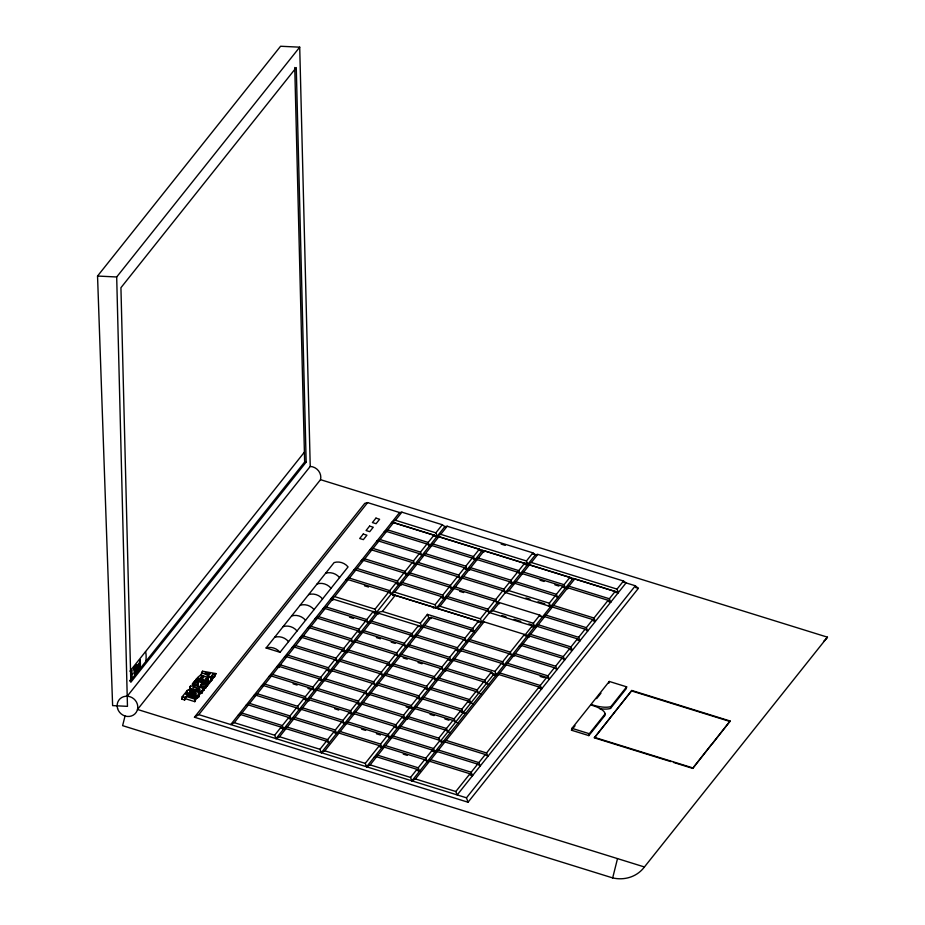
<?xml version="1.0" encoding="UTF-8"?>
<svg xmlns="http://www.w3.org/2000/svg" width="925" height="925" viewBox="0 0 925 925"><rect width="100%" height="100%" fill="white"/><g stroke="black" fill="none" stroke-linecap="round" stroke-linejoin="round"><path stroke-width="1.39" d="M209.582 681.517L208.992 683.876L210.877 681.239L211.073 677.944L208.923 676.892L205.258 676.753L200.667 674.926L197.349 677.713L209.582 681.517L211.467 678.892L211.073 677.944M125.037 716.008L122.62 725.651L612.674 877.918A33.288 30.814 38.5 0 0 644.424 866.968L827.459 637.175L320.524 479.67A10.614 9.828 38.5 0 0 310.233 466.431L299.712 47.175L280.576 46.25L97.541 276.043L112.619 705.613L127.465 706.353L116.689 276.98L299.712 47.175M188.11 694.051L187.151 695.265L196.366 698.121L195.418 699.3L186.202 696.444L184.653 700.005L181.635 699.069L182.225 696.71L185.093 693.114L188.11 694.051L187.521 696.409M186.769 690.686L185.925 693.993C185.983 686.581 196.632 690.119 199.684 693.6C197.326 697.889 189.162 694.513 186.526 691.646L186.515 691.16M184.653 700.005L186.202 696.444M186.179 694.502L187.232 690.27M188.006 693.172L187.417 695.531L188.376 696.028L188.966 693.669M190.099 686.489L189.579 690.408L190.434 686.165L195.002 686.049L194.331 687.229C188.538 689.056 202.124 684.893 202.98 689.333L202.17 692.767L199.118 693.715L199.708 691.357L201.8 691.148L203.037 689.865M189.243 689.934L190.434 686.165M189.22 693.773C193.568 685.09 202.182 700.387 189.81 691.414M189.498 693.657L190.088 691.299M190.157 690.859L190.747 688.512L190.168 688.061M189.856 693.6L190.446 691.241M190.134 694.155L189.544 696.513L190.932 696.987L191.521 694.629M190.296 693.588L190.897 691.229M192.504 685.425L193.094 683.066L197.372 684.396L198.401 683.101L194.123 681.771L193.533 684.13M190.839 693.634L191.429 691.276M191.463 693.738L192.053 691.391M194.481 682.939L195.071 680.592L207.304 684.384L205.766 687.934L207.304 684.384M192.77 691.565L192.18 693.912L193.001 694.155L193.591 691.796M192.562 694.929L191.972 697.288C193.834 698.086 200.158 698.745 198.678 695.288M196.088 680.927L196.678 678.568L208.911 682.372L207.373 685.911L208.911 682.372M193.811 691.981L194.4 689.622C196.678 687.888 203.627 689.842 197.753 689.68L197.083 690.871L199.708 691.357M192.943 697.531L193.545 695.172M194.423 691.981L195.013 689.634M193.938 694.455L194.528 692.108M195.013 691.923L195.614 689.576M193.857 697.704L194.458 695.357M194.689 694.744L195.291 692.386M195.614 691.796L196.204 689.449M194.713 697.832L195.302 695.473M196.204 691.599L196.794 689.252M197.811 685.46L198.401 683.101M196.794 691.333L197.383 688.986M215.918 673.573L214.334 677.169L215.918 673.573L202.54 671.215L200.922 674.857L204.61 676.603M195.487 697.889L196.077 695.542M185.613 698.791L194.828 701.659L195.418 699.3M197.453 691.056L198.042 688.697M201.939 673.562L202.54 671.215M196.192 697.913L196.782 695.554M197.985 690.952L198.574 688.593M196.366 698.121L194.828 701.659M201.211 678.834C199.673 675.909 204.83 676.094 203.107 678.013L200.783 677.297L201.8 676.487M196.805 697.878L197.395 695.519M198.459 690.975L199.06 688.628M201.638 678.869L202.228 676.51M197.349 697.785L197.938 695.438M198.285 693.623L198.887 691.264M198.944 691.079L199.534 688.732M202.136 678.985L202.725 676.638M197.811 697.658L198.401 695.299M200.817 686.396L201.407 684.038L206.356 685.575M198.227 697.462L198.817 695.103M198.863 696.918L199.684 693.6M199.892 693.75L200.482 691.391M200.598 693.681L201.188 691.333M201.211 693.496L201.8 691.148M202.61 688.813L202.448 692.224M201.731 693.195L202.321 690.836M202.17 692.767L202.98 689.333M205.327 686.87L203.789 690.408L205.327 686.87L200.378 685.332L201.407 684.038M206.969 680.303L207.558 677.944L205.431 678.73L207.905 679.505L208.507 678.615L207.558 677.944M207.466 680.499L208.056 678.141M207.79 680.719L208.391 678.36M210.831 680.673L211.42 678.314M210.877 681.239L211.513 678.58M212.16 676.73L212.75 674.371L214.924 674.811M213.559 676.533L211.998 680.095L213.559 676.533L211.686 675.724L212.75 674.371M571.477 730.218L571.951 728.333L590.624 704.896L593.064 705.648A16.268 5.677 14.1 0 1 605.077 713.95L604.603 715.834L588.843 735.606L571.477 730.218L575.038 725.755M588.843 735.606L589.317 733.722L605.077 713.95M631.81 690.478L594.359 737.826L631.81 690.478L730.149 721.038L712.25 743.827M608.812 683.332L609.286 681.447L626.653 686.847L626.179 688.732L610.477 708.446A16.835 5.862 14.1 0 1 599.562 708.619M610.477 708.446L610.951 706.573L626.653 686.847M612.674 877.918L617.518 858.608M673.573 762.443L692.698 768.386L730.149 721.038M711.475 744.475L692.698 768.386M129.939 671.215L304.406 452.152M130.703 671.192L131.893 669.7L132.102 677.852L129.72 680.846M130.807 675.273L131.998 673.782M130.182 681.089L304.649 462.038L294.751 67.49M306.163 462.107L130.83 682.257L120.932 287.71L296.266 67.571L306.163 462.107L304.649 462.038M127.211 696.224L310.233 466.431M320.524 479.67L137.501 709.463L644.424 866.968M193.094 683.066L192.146 684.257L204.379 688.05M194.123 681.771L195.071 680.592M196.678 678.568L195.73 679.748L207.963 683.552M181.635 699.069L183.786 696.363M623.323 582.045L635.348 585.779L638.366 588.369L468.038 802.229L194.458 717.222L364.785 503.362L367.641 502.61L399.6 512.531L401.901 512.173L442.3 524.729L444.89 526.602L447.203 526.244L532.893 552.873L535.471 554.746L537.783 554.399L623.485 581.016L626.063 582.9L457.193 794.922L455.828 791.511L415.429 778.954L411.903 780.85L410.538 777.439L370.139 764.882L366.601 766.779L365.248 763.368L324.837 750.811L321.31 752.707L319.946 749.296L279.547 736.739L276.02 738.636L274.656 735.225L234.256 722.668L230.73 724.553L399.6 512.531M194.458 717.222L198.771 714.632L367.641 502.61M266.099 647.986L334.122 562.573A12.73 11.782 38.5 0 1 348.066 566.909L280.044 652.31A12.73 11.782 38.5 0 0 266.099 647.986L280.044 652.31M234.256 722.668L240.708 714.562L281.108 727.119L283.697 728.993L285.998 728.634L326.409 741.191L328.988 743.064L327.623 739.653L287.224 727.108L283.697 728.993L281.246 728.229M240.708 714.562L238.396 714.921L241.934 713.025L248.386 704.919L288.785 717.476L291.375 719.349L293.676 719.003L334.075 731.548L336.665 733.433L338.978 733.074L379.377 745.619L381.956 747.504L384.268 747.146L424.667 759.691L427.257 761.576L429.558 761.217L469.958 773.774L472.548 775.647L471.183 772.236L430.784 759.679L427.257 761.576L425.893 758.165L385.482 745.608L381.956 747.504L379.516 746.741M248.386 704.919L246.073 705.278L249.6 703.393L256.063 695.288L296.462 707.845L299.041 709.718L301.353 709.359L341.753 721.916L344.343 723.789L346.644 723.431L387.055 735.988L389.633 737.861L391.946 737.503L432.345 750.059L434.923 751.933L437.236 751.574L477.635 764.131L480.225 766.004L478.861 762.605L438.462 750.048L434.923 751.933L432.484 751.181M256.063 695.288L253.751 695.646L257.277 693.75L263.741 685.645L304.14 698.202L306.718 700.075L309.031 699.728L349.43 712.273L352.02 714.158L354.321 713.799L394.732 726.345L397.311 728.229L399.623 727.871L440.022 740.416L442.601 742.301L444.913 741.942L485.313 754.499L487.903 756.372L486.538 752.962L446.139 740.405L442.601 742.301L440.161 741.538L438.797 738.127L400.837 726.333L397.311 728.229L394.859 727.466M263.741 685.645L261.428 686.003L264.955 684.118L271.418 676.013L311.817 688.57L314.396 690.443L316.708 690.085L357.108 702.642L359.686 704.515L361.999 704.156L402.398 716.713L404.988 718.586L407.301 718.228L445.249 730.022L450.278 732.658M271.418 676.013L269.106 676.372L272.632 674.475L279.084 666.37L319.495 678.927L322.073 680.8L324.386 680.453L364.785 692.998L367.364 694.883L369.676 694.525L410.076 707.07L412.666 708.955L414.967 708.596L452.926 720.39L457.956 723.026M279.223 667.492L276.783 666.728L280.31 664.844L286.762 656.738L327.161 669.295L329.751 671.168L332.063 670.81L372.463 683.367L377.493 686.003M286.762 656.738L284.461 657.097L287.987 655.201L294.439 647.095L334.838 659.652L337.428 661.525L339.729 661.178L380.14 673.724L382.719 675.608L385.031 675.25L425.431 687.795L428.009 689.68L430.322 689.322L468.281 701.115L470.86 702.988L469.495 699.577L431.547 687.784L428.009 689.68L425.569 688.917M294.439 647.095L292.127 647.454L295.665 645.569L302.117 637.464L342.516 650.021L345.106 651.894L347.407 651.535L387.818 664.092L390.396 665.965L392.709 665.607L433.108 678.164L435.687 680.037L437.999 679.678L475.959 691.472L480.988 694.108M302.117 637.464L299.804 637.822L303.342 635.926L309.794 627.821L350.193 640.378L352.772 642.251L355.084 641.892L395.484 654.449L398.074 656.322L400.386 655.975L440.786 668.521L445.815 671.157M309.794 627.821L307.482 628.179L311.008 626.294L317.472 618.189L357.871 630.746L360.449 632.619L362.762 632.261L403.161 644.817L405.751 646.691L408.052 646.332L448.463 658.889L451.042 660.762L453.354 660.404L491.302 672.197L493.892 674.071L440.161 741.538M317.472 618.189L315.159 618.548L318.686 616.651L325.149 608.546L365.548 621.103L368.127 622.976L370.439 622.618L410.839 635.174L413.429 637.048L415.73 636.701L456.129 649.246L458.719 651.131L461.032 650.772L501.431 663.317L504.009 665.202L506.322 664.844L546.721 677.389L549.311 679.274L547.947 675.863L507.536 663.306L504.009 665.202L502.645 661.791L462.246 649.234L458.719 651.131L456.268 650.368M325.149 608.546L322.837 608.904L326.363 607.02L332.815 598.914L330.514 599.273L332.954 600.024L333.567 599.261M334.653 596.613L375.053 609.17L376.417 612.581L382.395 611.448L420.343 623.242L421.708 626.653L331.127 598.498L334.653 596.613L348.17 579.64L388.569 592.185L391.159 594.07L481.74 622.213L484.053 621.854L524.452 634.411L527.042 636.284L529.343 635.926L569.754 648.483L572.332 650.356L570.968 646.945L530.568 634.4L527.042 636.284M348.17 579.64L345.858 579.998L349.396 578.102L355.847 569.997L396.247 582.553L398.837 584.427L401.138 584.068L441.549 596.625L444.127 598.498L446.44 598.151L486.839 610.697L489.417 612.581L534.719 626.653L537.02 626.294L577.431 638.84L580.01 640.724L578.645 637.313L538.246 624.757L534.719 626.653L533.355 623.242L492.956 610.685L489.417 612.581L488.053 609.17L447.654 596.613L444.127 598.498L441.676 597.747M355.847 569.997L353.535 570.355L357.073 568.47L363.525 560.365L403.924 572.91L406.514 574.795L408.815 574.437L449.215 586.993L451.805 588.867L454.117 588.508L494.517 601.065L499.546 603.701M363.525 560.365L361.212 560.723L364.739 558.827L371.815 549.959L412.215 562.516L414.793 564.389L417.106 564.03L457.505 576.587L460.083 578.46L462.396 578.102L502.795 590.659L505.385 592.532L550.676 606.603L549.311 603.204L508.912 590.647L505.385 592.532L504.021 589.121L463.622 576.576L460.083 578.46L458.731 575.049L418.32 562.504L414.793 564.389L413.429 560.978L373.029 548.433L369.503 550.317L371.815 549.959M373.029 548.433L378.88 541.09L419.279 553.636L421.858 555.52L424.17 555.162L464.57 567.719L467.16 569.592L469.461 569.233L509.86 581.79L512.45 583.663L514.762 583.305L555.162 595.862L557.74 597.735L556.376 594.324L515.977 581.779L512.45 583.663L509.999 582.9M378.88 541.09L376.567 541.449L380.094 539.553L386.558 531.447L426.957 544.004L429.535 545.877L431.848 545.519L472.247 558.076L474.826 559.949L477.138 559.59L517.538 572.147L520.127 574.02L522.428 573.673L562.839 586.219L565.418 588.103L567.73 587.745L608.13 600.29L610.708 602.175L609.355 598.764L568.944 586.207L565.418 588.103L564.053 584.692L523.654 572.136L520.127 574.02L518.763 570.621L478.364 558.064L474.826 559.949L473.473 556.549L433.062 543.993L429.535 545.877L428.171 542.466L387.772 529.921L384.245 531.806L386.558 531.447M387.772 529.921L393.622 522.579L434.022 535.136L436.6 537.009L438.913 536.65L479.312 549.207L481.902 551.08L484.203 550.722L524.602 563.279L527.192 565.152L529.505 564.793L569.904 577.35L572.482 579.223L574.795 578.865L615.194 591.422L617.784 593.295M395.449 520.278L435.848 532.835L437.213 536.246L440.739 534.349L526.441 560.978L527.805 564.389L531.332 562.504L617.021 589.121L618.386 592.532L391.922 522.174L395.449 520.278L401.901 512.173M274.656 735.225L281.108 727.119M283.697 728.993L282.333 725.582L288.785 717.476M301.353 709.359L294.902 717.465L291.375 719.349L290.011 715.95L296.462 707.845M309.031 699.728L302.579 707.833L299.041 709.718L297.688 706.307L304.14 698.202M316.708 690.085L310.257 698.19L306.718 700.075L305.354 696.675L311.817 688.57M324.386 680.453L317.922 688.558L314.396 690.443L313.032 687.032L319.495 678.927M332.063 670.81L325.6 678.915L322.073 680.8L320.709 677.401L327.161 669.295M339.729 661.178L333.278 669.284L329.751 671.168L328.387 667.757L334.838 659.652M347.407 651.535L340.955 659.641L337.428 661.525L336.064 658.126L342.516 650.021M355.084 641.892L348.632 650.009L345.106 651.894L343.742 648.483L350.193 640.378M362.762 632.261L356.31 640.366L352.772 642.251L351.419 638.851L357.871 630.746M370.439 622.618L363.988 630.723L360.449 632.619L359.085 629.208L365.548 621.103M366.762 619.577L373.226 611.46L375.804 613.344L378.117 612.986L371.653 621.091L368.127 622.976L366.762 619.577L326.363 607.02M375.053 609.17L388.569 592.185M391.159 594.07L394.686 592.173L435.085 604.73L436.45 608.141L439.976 606.257L480.387 618.802L481.74 622.213L391.159 594.07L389.795 590.659L396.247 582.553M408.815 574.437L402.363 582.542L398.837 584.427L397.472 581.016L403.924 572.91M417.106 564.03L410.041 572.899L406.514 574.795L405.15 571.384L412.215 562.516M413.429 560.978L419.279 553.636M431.848 545.519L425.384 553.624L421.858 555.52L420.493 552.109L426.957 544.004M428.171 542.466L434.022 535.136M435.848 532.835L442.3 524.729M373.966 611.818L373.365 612.581L375.804 613.344M434.16 536.246L434.762 535.482M276.02 738.636L444.89 526.602M279.547 736.739L285.998 728.634M287.224 727.108L293.676 719.003M394.686 592.173L401.138 584.068M418.32 562.504L424.17 555.162M433.062 543.993L438.913 536.65M440.739 534.349L447.203 526.244M378.256 614.107L378.857 613.333M392.998 595.596L393.599 594.833M382.395 611.448L395.299 595.237M319.946 749.296L326.409 741.191M327.623 739.653L334.075 731.548M346.644 723.431L340.192 731.536L336.665 733.433L335.301 730.022L341.753 721.916M354.321 713.799L347.869 721.905L344.343 723.789L342.978 720.378L349.43 712.273M361.999 704.156L355.547 712.262L352.02 714.158L350.656 710.747L357.108 702.642M369.676 694.525L363.224 702.63L359.686 704.515L358.333 701.104L364.785 692.998M417.892 698.548L420.343 699.312L423.87 697.427L461.818 709.221L463.182 712.632L460.604 710.747L422.644 698.953L420.343 699.312L417.753 697.438L377.354 684.882L370.902 692.987L367.364 694.883L365.999 691.472L372.463 683.367M377.354 684.882L375.041 685.24L373.677 681.829L380.14 673.724M392.709 665.607L386.245 673.712L382.719 675.608L381.354 672.197L387.818 664.092M400.386 655.975L393.923 664.081L390.396 665.965L389.032 662.554L395.484 654.449M408.052 646.332L401.6 654.438L398.074 656.322L396.709 652.923L403.161 644.817M415.73 636.701L409.278 644.806L405.751 646.691L404.387 643.28L410.839 635.174M423.407 627.058L416.955 635.163L413.429 637.048L412.064 633.648L418.516 625.543L421.095 627.416L423.407 627.058L463.807 639.614L466.397 641.487L468.697 641.129L509.108 653.686L514.138 656.322M420.343 623.242L427.408 614.373L472.71 628.445L474.074 631.856L471.623 631.093M435.085 604.73L441.549 596.625M444.127 598.498L442.763 595.099L449.215 586.993M462.396 578.102L455.331 586.982L451.805 588.867L450.44 585.456L457.505 576.587M458.731 575.049L464.57 567.719M477.138 559.59L470.686 567.707L467.16 569.592L465.795 566.181L472.247 558.076M473.473 556.549L479.312 549.207M418.655 626.653L419.268 625.89M433.397 608.141L434.01 607.378M321.31 752.707L428.772 617.773L431.085 617.426L471.484 629.971L474.074 631.856M436.45 608.141L482.503 550.317M324.837 750.811L338.978 733.074M375.041 685.24L378.568 683.355L385.031 675.25M421.095 627.416L424.633 625.531L431.085 617.426M439.976 606.257L446.44 598.151M447.654 596.613L454.117 588.508M463.622 576.576L469.461 569.233M478.364 558.064L484.203 550.722M365.248 763.368L379.377 745.619M381.956 747.504L380.591 744.093L387.055 735.988M399.623 727.871L393.16 735.976L389.633 737.861L388.269 734.45L394.732 726.345M397.311 728.229L395.946 724.818L402.398 716.713M414.967 708.596L408.515 716.702L404.988 718.586L403.624 715.175L410.076 707.07M422.644 698.953L416.192 707.058L412.666 708.955L411.301 705.544L417.753 697.438M420.343 699.312L418.979 695.901L425.431 687.795M428.009 689.68L426.656 686.269L433.108 678.164M488.654 684.477L483.625 681.841L445.677 670.047L439.225 678.152L435.687 680.037L434.322 676.626L440.786 668.521M445.677 670.047L443.364 670.405L442 666.994L448.463 658.889M461.032 650.772L454.568 658.878L451.042 660.762L449.677 657.351L456.129 649.246M458.719 651.131L457.355 647.72L463.807 639.614M484.053 621.854L469.923 639.603L466.397 641.487L465.032 638.077L471.484 629.971M472.71 628.445L478.549 621.103M480.387 618.802L486.839 610.697M488.053 609.17L494.517 601.065M539.946 616.247L542.385 617.01L545.923 615.125L586.323 627.67L587.687 631.081L585.097 629.208L544.698 616.651L542.385 617.01L539.807 615.137L499.408 602.58L497.095 602.938L495.731 599.527L502.795 590.659M504.021 589.121L509.86 581.79M512.45 583.663L511.086 580.252L517.538 572.147M518.763 570.621L524.602 563.279M526.441 560.978L532.893 552.873M478.688 622.224L479.3 621.45M366.601 766.779L535.471 554.746L532.731 553.902M370.139 764.882L376.591 756.777L416.99 769.334L419.58 771.207L418.216 767.796L377.816 755.251L374.278 757.136L376.591 756.777M377.816 755.251L384.268 747.146M385.482 745.608L391.946 737.503M400.837 726.333L407.301 718.228M423.87 697.427L430.322 689.322M431.547 687.784L437.999 679.678M443.364 670.405L446.891 668.509L453.354 660.404M462.246 649.234L468.697 641.129M492.956 610.685L499.408 602.58M508.912 590.647L514.762 583.305M515.977 581.779L522.428 573.673M523.654 572.136L529.505 564.793M531.332 562.504L537.783 554.399M438.797 738.127L445.249 730.022M447.839 731.906L446.474 728.495L452.926 720.39M455.505 722.263L454.152 718.852L460.604 710.747M461.818 709.221L468.281 701.115M469.495 699.577L475.959 691.472M478.537 693.357L477.173 689.946L483.625 681.841M486.215 683.714L484.85 680.303L491.302 672.197M410.538 777.439L416.99 769.334M418.216 767.796L424.667 759.691M425.893 758.165L432.345 750.059M434.923 751.933L433.571 748.522L440.022 740.416M491.198 673.238L496.332 674.834L499.87 672.949L540.269 685.494L541.634 688.905L539.044 687.032L498.644 674.475L496.332 674.834L494.967 671.423L501.431 663.317M502.645 661.791L509.108 653.686M511.687 655.559L515.213 653.674L555.613 666.22L556.977 669.631L554.399 667.757L513.999 655.201L511.687 655.559L510.322 652.148L524.452 634.411M533.355 623.242L539.807 615.137M549.311 603.204L555.162 595.862M556.376 594.324L562.839 586.219M564.053 584.692L569.904 577.35M532.268 625.89L525.203 634.758L527.655 635.521M548.236 605.852L548.837 605.077M411.903 780.85L573.095 578.46M415.429 778.954L429.558 761.217M430.784 759.679L437.236 751.574M438.462 750.048L444.913 741.942M446.139 740.405L498.644 674.475M499.87 672.949L506.322 664.844M507.536 663.306L513.999 655.201M515.213 653.674L521.677 645.569L562.076 658.114L564.655 659.999L563.29 656.588L522.891 644.031L519.364 645.928L521.677 645.569M522.891 644.031L529.343 635.926M530.568 634.4L537.02 626.294M538.246 624.757L544.698 616.651M545.923 615.125L552.375 607.02L592.775 619.565L595.365 621.45L594 618.039L553.601 605.482L550.063 607.378L552.375 607.02M553.601 605.482L567.73 587.745M568.944 586.207L574.795 578.865M455.828 791.511L469.958 773.774M471.183 772.236L477.635 764.131M478.861 762.605L485.313 754.499M486.538 752.962L539.044 687.032M540.269 685.494L546.721 677.389M547.947 675.863L554.399 667.757M555.613 666.22L562.076 658.114M563.29 656.588L569.754 648.483M570.968 646.945L577.431 638.84M578.645 637.313L585.097 629.208M586.323 627.67L592.775 619.565M594 618.039L608.13 600.29M609.355 598.764L615.194 591.422M617.021 589.121L623.485 581.016M615.333 592.543L615.946 591.769M468.038 802.229L466.478 797.812L635.348 585.779M609.286 681.447L590.982 704.434L593.434 705.197A16.835 5.862 14.1 0 0 610.951 706.573M596.613 698.653L600.972 693.183M391.31 522.937L393.622 522.579M276.783 666.728L279.084 666.37M97.541 276.043L116.689 276.98M194.4 689.622L190.747 688.512M501.165 544.085L505.281 545.368M635.625 587.514L638.366 588.369M525.967 562.863L528.406 563.626M479.451 550.317L484.342 551.843M524.741 564.389L527.192 565.152M540.073 580.229L544.12 581.478M554.896 584.831L558.931 586.08M562.978 587.34L567.869 588.855M608.268 601.412L610.708 602.175M380.094 539.553L420.493 552.109M425.384 553.624L465.795 566.181M470.686 567.707L511.086 580.252M464.708 568.829L469.599 570.355M525.943 597.966L529.99 599.227M538.072 601.736L544.802 603.828M592.913 620.687L595.365 621.45M364.739 558.827L405.15 571.384M410.041 572.899L450.44 585.456M455.331 586.982L495.731 599.527M459.632 591.295L463.679 592.555M357.073 568.47L397.472 581.016M402.363 582.542L442.763 595.099M501.905 615.495L505.94 616.755M514.023 619.264L520.763 621.357M528.834 623.866L532.881 625.127M396.386 583.675L401.277 585.19M577.558 639.961L580.01 640.724M531.655 626.653L534.107 627.416M349.396 578.102L389.795 590.659M364.473 585.779L368.508 587.028M524.591 635.521L529.482 637.048M569.893 649.604L572.332 650.356M431.223 618.536L428.772 617.773L427.408 614.373M424.633 625.531L465.032 638.077M469.923 639.603L510.322 652.148M631.694 690.952L730.033 721.5M371.653 621.091L412.064 633.648M416.955 635.163L457.355 647.72M349.523 617.195L353.558 618.455M410.978 636.296L413.429 637.048M540.131 676.418L544.166 677.678M318.686 616.651L359.085 629.208M363.988 630.723L404.387 643.28M409.278 644.806L449.677 657.351M454.568 658.878L494.967 671.423M358.01 631.856L360.449 632.619M376.371 637.556L380.406 638.817M391.183 642.17L395.218 643.418M448.59 659.999L451.042 660.762M539.183 688.154L541.634 688.905M493.279 674.845L495.731 675.597M311.008 626.294L351.419 638.851M356.31 640.366L396.709 652.923M401.6 654.438L442 666.994M446.891 668.509L484.85 680.303M403.208 657.929L407.254 659.178M418.031 662.531L422.066 663.78M303.342 635.926L343.742 648.483M348.632 650.009L389.032 662.554M393.923 664.081L434.322 676.626M439.225 678.152L477.173 689.946M342.655 651.131L347.546 652.657M387.945 665.202L390.396 665.965M571.951 728.333L589.317 733.722M594.474 737.364L692.813 767.912M595.723 738.254L670.845 761.599M295.665 645.569L336.064 658.126M340.955 659.641L381.354 672.197M386.245 673.712L426.656 686.269M468.42 702.225L473.311 703.752M287.987 655.201L328.387 667.757M333.278 669.284L373.677 681.829M378.568 683.355L418.979 695.901M327.3 670.405L329.751 671.168M460.743 711.868L465.633 713.383M280.31 664.844L320.709 677.401M325.6 678.915L365.999 691.472M370.902 692.987L411.301 705.544M416.192 707.058L454.152 718.852M319.622 680.048L322.073 680.8M406.179 706.931L410.214 708.192M430.021 714.343L434.091 715.603M444.925 718.979L448.995 720.24M272.632 674.475L313.032 687.032M317.922 688.558L358.333 701.104M363.224 702.63L403.624 715.175M408.515 716.702L446.474 728.495M293.098 683.829L297.133 685.078M307.909 688.431L311.956 689.68M357.247 703.752L359.686 704.515M402.537 717.823L407.428 719.349M264.955 684.118L305.354 696.675M310.257 698.19L350.656 710.747M355.547 712.262L395.946 724.818M440.762 740.775L443.214 741.538M304.279 699.323L309.17 700.838M334.757 708.793L338.793 710.042M349.569 713.395L352.02 714.158M257.277 693.75L297.688 706.307M302.579 707.833L342.978 720.378M347.869 721.905L388.269 734.45M393.16 735.976L433.571 748.522M361.606 729.154L365.641 730.403M376.417 733.756L380.453 735.017M249.6 703.393L290.011 715.95M294.902 717.465L335.301 730.022M340.192 731.536L380.591 744.093M288.924 718.598L291.375 719.349M334.214 732.669L336.665 733.433M403.254 754.118L407.301 755.378M470.097 774.884L472.548 775.647M241.934 713.025L282.333 725.582M182.225 696.71L185.243 697.647M417.129 770.456L419.58 771.207M198.771 714.632L466.478 797.812M201.511 672.498L212.588 677.736M827.459 637.175A33.288 30.814 38.5 0 1 823.562 641.441M145.526 651.639A7.504 1.746 -87.2 0 1 145.768 661.525M604.511 715.164A16.268 5.677 14.1 0 1 604.603 715.834M274.609 637.302A12.73 11.782 38.5 0 1 288.554 641.638M283.108 626.63A12.73 11.782 38.5 0 1 297.052 630.966M291.606 615.957A12.73 11.782 38.5 0 1 305.551 620.282M300.116 605.274A12.73 11.782 38.5 0 1 314.061 609.61M308.615 594.602A12.73 11.782 38.5 0 1 322.559 598.938M317.113 583.929A12.73 11.782 38.5 0 1 331.058 588.265M325.623 573.257A12.73 11.782 38.5 0 1 339.567 577.582M133.686 669.399C133.836 671.619 135.767 673.099 133.686 672.984C136.738 679.655 133.42 665.584 135.212 668.093L134.715 666.578L133.686 669.399M136.703 669.677L137.004 671.353L138.253 669.769L137.686 664.925A8.973 2.081 -87.2 0 0 137.05 665.699L136.669 667.804L137.605 666.89L136.703 669.677M137.201 669.261C137.594 671.03 137.871 665.988 137.201 669.261M138.981 665.491L138.507 669.457L138.368 664.092L139.282 662.89L138.981 665.491M136.091 664.855C134.657 676.059 137.397 672.602 136.091 664.855M140.057 659.86C138.657 671.087 141.328 667.596 140.057 659.86M209.917 673.793L209.247 674.637L205.177 672.857L209.917 673.793M363.248 534.06L359.709 538.5L363.375 539.633L366.913 535.193L363.248 534.06M369.595 526.094L366.057 530.534L369.722 531.667L373.261 527.227L369.595 526.094M375.943 518.116L372.405 522.567L376.07 523.7L379.608 519.26L375.943 518.116M117.568 708.481A10.614 9.828 38.5 0 0 134.934 713.88A10.614 9.828 38.5 0 0 129.893 696.698A10.614 9.828 38.5 0 0 117.568 708.481"/></g></svg>
